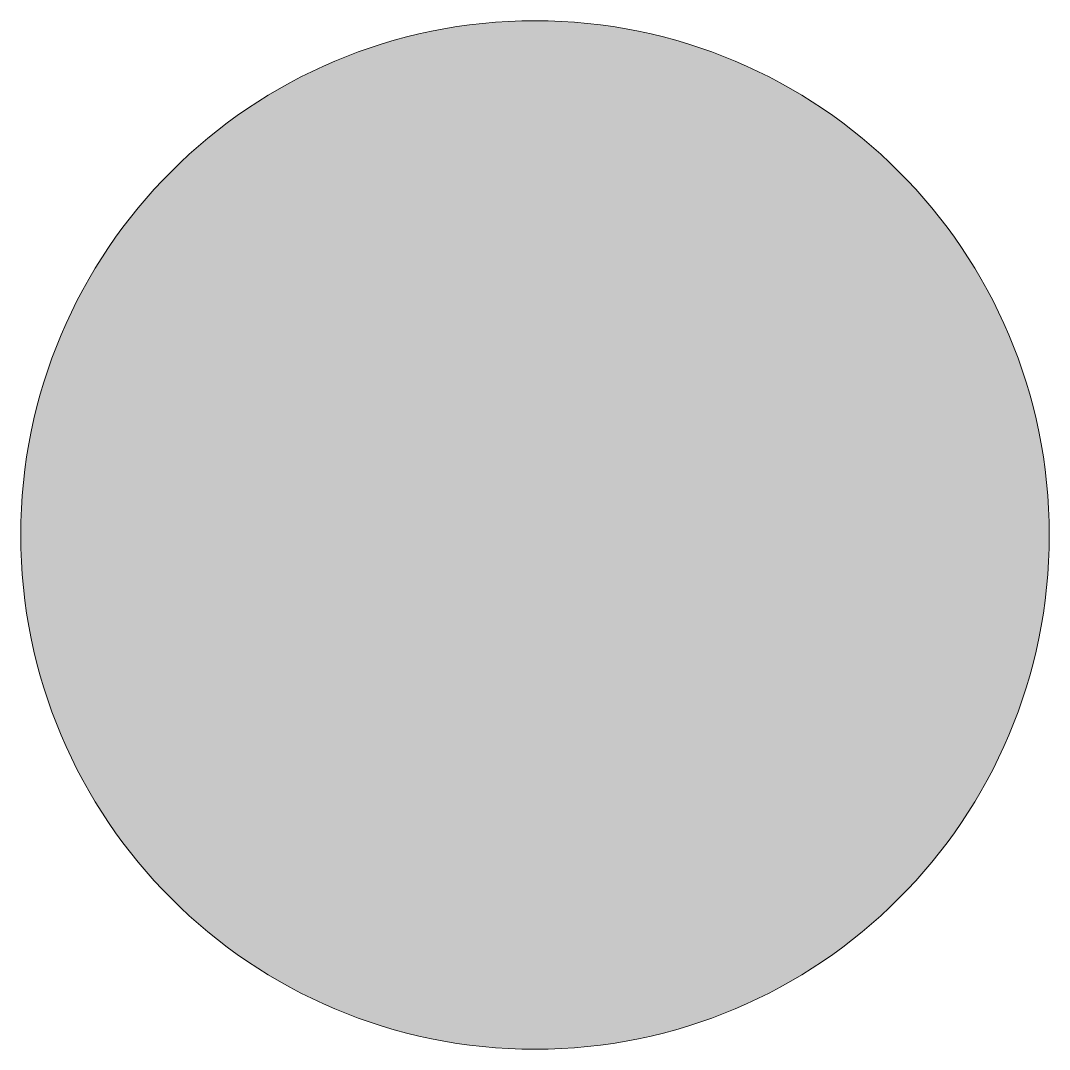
# Model space of a CAD drawing. Header units: millimetres. Extents: x -3 to 3, y -3 to 3.
import ezdxf

# ---------------------------------------------------------------- set-up
doc = ezdxf.new("R2010")
doc.units = ezdxf.units.MM
doc.layers.get('0').update_dxf_attribs({"lineweight": 0, "true_color": 0xffffff})

msp = doc.modelspace()

# ---------------------------------------------------------------- hatches: boundary and pattern name
h = msp.add_hatch(color=256)
edge = h.paths.add_edge_path()
edge.add_arc((0, 0), 3, 0, 360)

# ---------------------------------------------------------------- linework, layer by layer
msp.add_circle((0, 0), 3)

doc.saveas('drawing.dxf')
